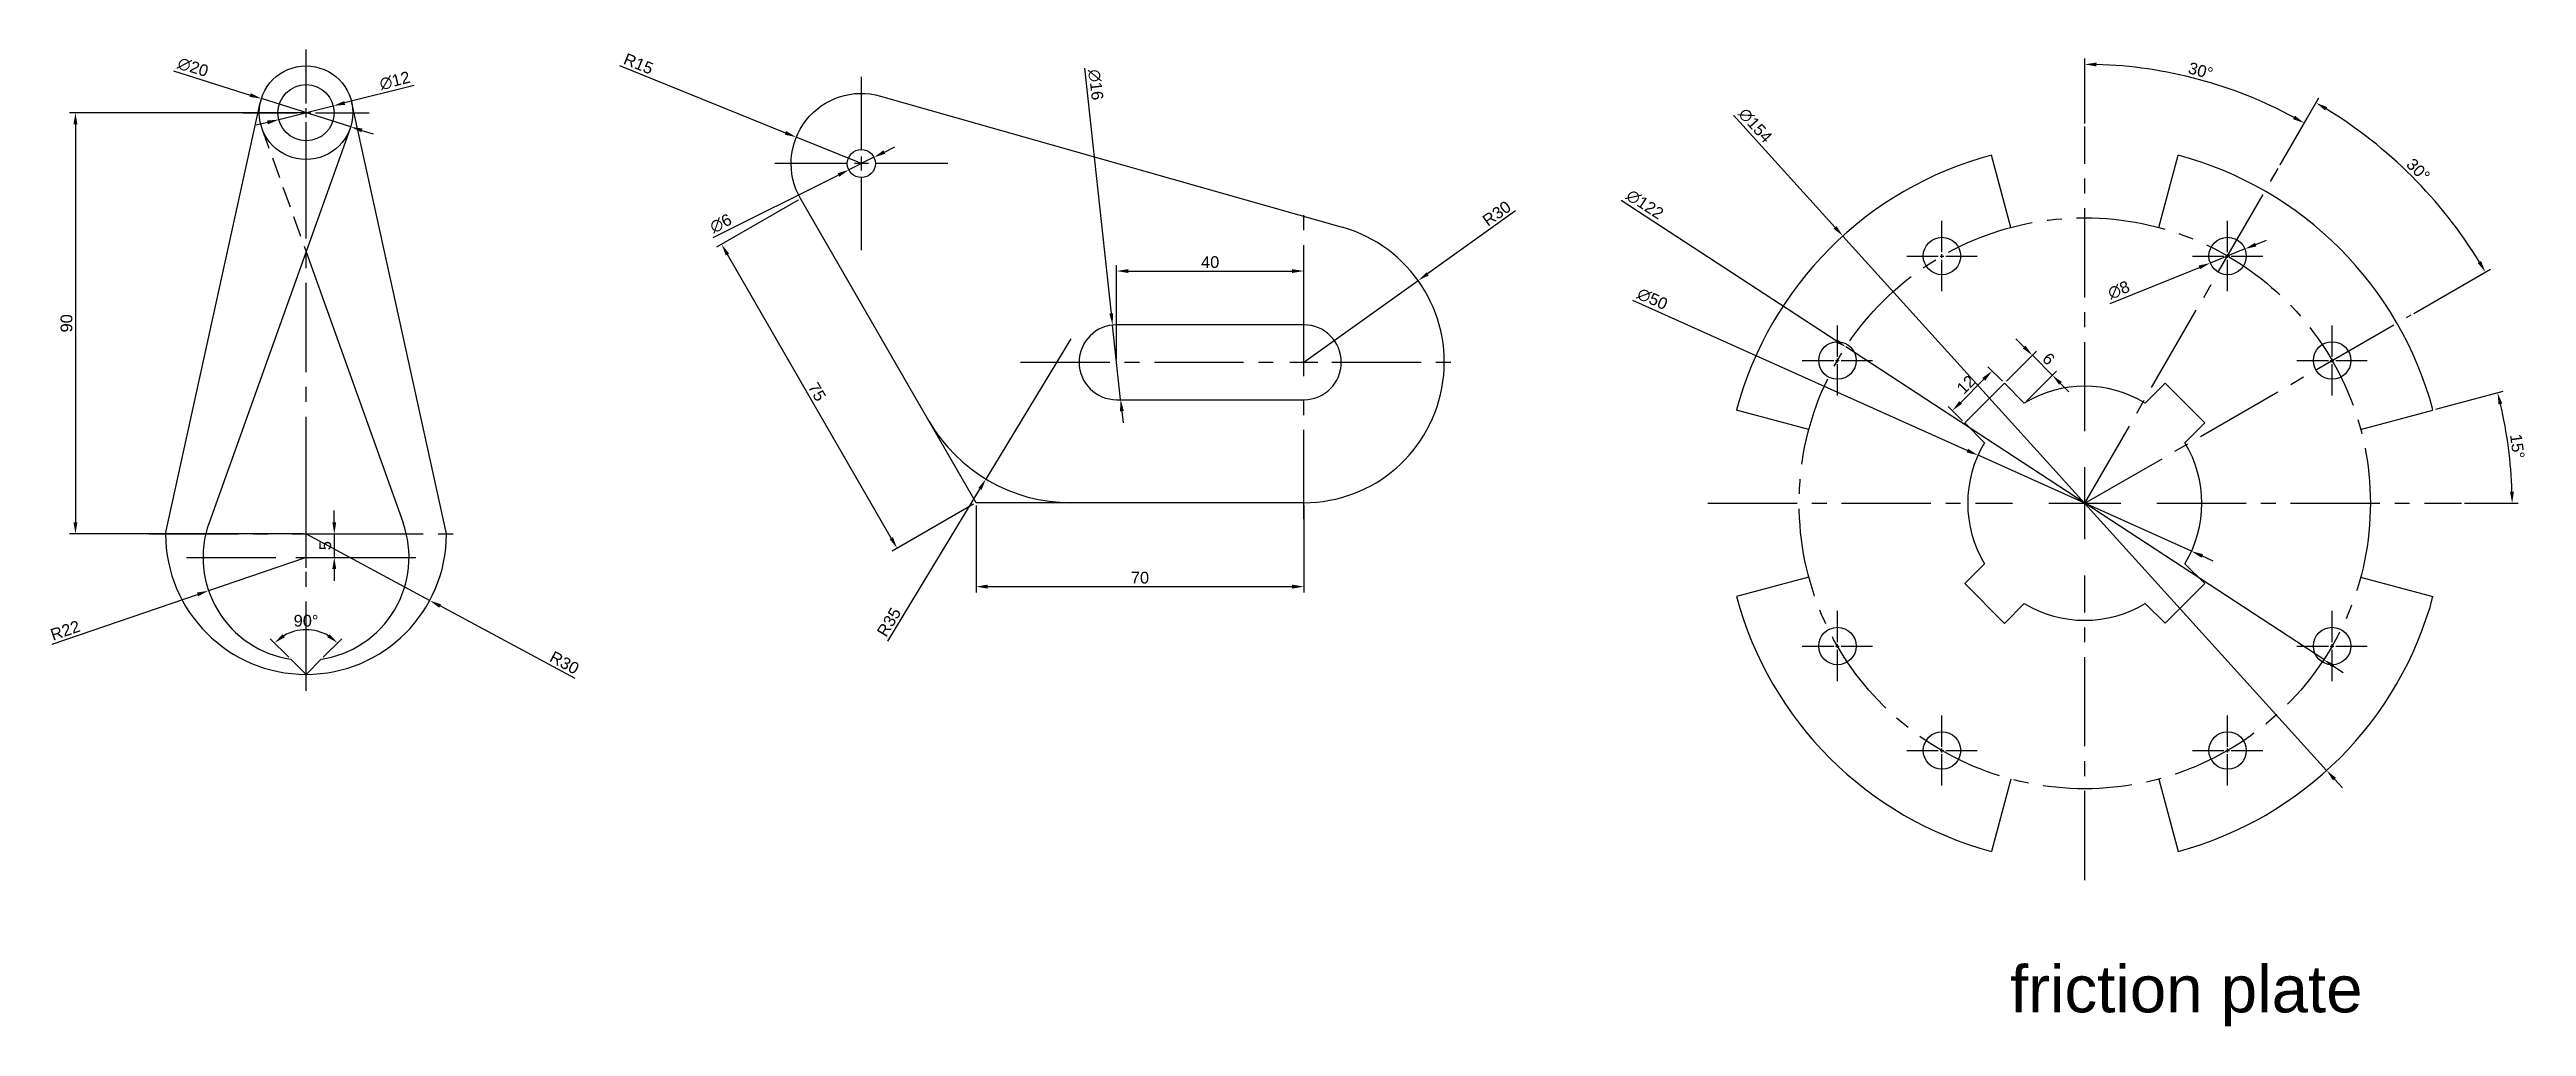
# Model space of a CAD drawing. Header units: millimetres. Extents: x 2679 to 3208, y 1586 to 1794.
import ezdxf

# ---------------------------------------------------------------- set-up
doc = ezdxf.new("R2010")
doc.units = ezdxf.units.MM
doc.linetypes.add('CENTER2', pattern=[28.575, 19.05, -3.175, 3.175, -3.175])
doc.linetypes.add('HIDDEN', pattern=[9.525, 6.35, -3.175])
doc.styles.get("Standard").update_dxf_attribs({"font": 'arial.ttf'})
doc.dimstyles.new('ISO-25', dxfattribs={"dimtxt": 2.5, "dimasz": 2.5, "dimexe": 1.25, "dimexo": 0.625, "dimtad": 1, "dimtxsty": 'Standard', "dimcen": 2.5, "dimadec": 0, "dimazin": 0, "dimtfac": 1, "dimtmove": 0, "dimatfit": 3, "dimfxl": 1, "dimarcsym": 0})

# ---------------------------------------------------------------- blocks, each defined once
blk = doc.blocks.new('*U1')
at = {"color": 0, "linetype": 'CENTER2', "transparency": 16777216}
for p, q in [((0, 6), (0, 76.5)), ((-33.5, 0), (-6, 0)), ((6, 0), (33.5, 0)), ((0, -33.5), (0, -6))]:
    blk.add_line(p, q, dxfattribs=at)
at = {"color": 0, "linetype": 'Continuous', "transparency": 16777216}
for p, q in [((-3, 0), (3, 0)), ((0, -3), (0, 3))]:
    blk.add_line(p, q, dxfattribs=at)
blk = doc.blocks.new('*U2')
at = {"color": 0, "linetype": 'CENTER2', "transparency": 16777216}
for p, q in [((0, 2), (0, 13.5)), ((-13.5, 0), (-2, 0)), ((2, 0), (13.5, 0)), ((0, -13.5), (0, -2))]:
    blk.add_line(p, q, dxfattribs=at)
at = {"color": 0, "linetype": 'Continuous', "transparency": 16777216}
for p, q in [((-1, 0), (1, 0)), ((0, -1), (0, 1))]:
    blk.add_line(p, q, dxfattribs=at)
blk = doc.blocks.new('*D3')
at = {"color": 0, "lineweight": -2, "ltscale": 0.3, "transparency": 16777216}
for p, q in [((2733.25, 1780.91), (2683.37, 1780.91)), ((2684.62, 1778.41), (2684.62, 1693.41)), ((2733.25, 1690.91), (2683.37, 1690.91))]:
    blk.add_line(p, q, dxfattribs=at)
at = {"color": 0, "ltscale": 0.3, "transparency": 16777216}
for points in [[(2684.2, 1778.41), (2685.04, 1778.41), (2684.62, 1780.91)], [(2684.2, 1693.41), (2685.04, 1693.41), (2684.62, 1690.91)]]:
    blk.add_solid(points, dxfattribs=at)
at = {"layer": 'Defpoints', "color": 0, "ltscale": 0.3, "transparency": 16777216}
for p in [(2733.88, 1780.91), (2684.62, 1690.91), (2733.88, 1690.91)]:
    blk.add_point(p, dxfattribs=at)
at = {"color": 0, "ltscale": 0.3, "transparency": 16777216, "insert": (2682.72, 1735.91), "char_height": 2.5, "attachment_point": 5, "rotation": 90}
blk.add_mtext('90', dxfattribs=at)
blk = doc.blocks.new('*D4')
at = {"color": 0, "lineweight": -2, "ltscale": 0.3, "transparency": 16777216}
for p, q in [((2739.91, 1693.41), (2739.91, 1695.91)), ((2734.5, 1690.91), (2741.16, 1690.91)), ((2739.91, 1690.91), (2739.91, 1685.91)), ((2734.5, 1685.91), (2741.16, 1685.91)), ((2739.91, 1683.41), (2739.91, 1680.91))]:
    blk.add_line(p, q, dxfattribs=at)
at = {"color": 0, "ltscale": 0.3, "transparency": 16777216}
for points in [[(2739.49, 1693.41), (2740.32, 1693.41), (2739.91, 1690.91)], [(2739.49, 1683.41), (2740.32, 1683.41), (2739.91, 1685.91)]]:
    blk.add_solid(points, dxfattribs=at)
at = {"layer": 'Defpoints', "color": 0, "ltscale": 0.3, "transparency": 16777216}
for p in [(2733.88, 1690.91), (2733.88, 1685.91), (2739.91, 1685.91)]:
    blk.add_point(p, dxfattribs=at)
at = {"color": 0, "ltscale": 0.3, "transparency": 16777216, "insert": (2738.01, 1688.41), "char_height": 2.5, "attachment_point": 5, "rotation": 90}
blk.add_mtext('5', dxfattribs=at)
blk = doc.blocks.new('*D5')
at = {"color": 0, "lineweight": -2, "ltscale": 0.3, "transparency": 16777216}
for p, q in [((2705.54, 1789.88), (2721.96, 1784.68)), ((2743.41, 1777.89), (2724.35, 1783.92)), ((2745.8, 1777.13), (2748.18, 1776.38))]:
    blk.add_line(p, q, dxfattribs=at)
at = {"color": 0, "ltscale": 0.3, "transparency": 16777216}
for points in [[(2722.09, 1785.08), (2721.84, 1784.28), (2724.35, 1783.92)], [(2745.92, 1777.53), (2745.67, 1776.74), (2743.41, 1777.89)]]:
    blk.add_solid(points, dxfattribs=at)
at = {"layer": 'Defpoints', "color": 0, "ltscale": 0.3, "transparency": 16777216}
for p in [(2724.35, 1783.92), (2743.41, 1777.89)]:
    blk.add_point(p, dxfattribs=at)
at = {"color": 0, "ltscale": 0.3, "transparency": 16777216, "insert": (2709.73, 1790.62), "char_height": 2.5, "attachment_point": 5, "rotation": 342.434}
blk.add_mtext('∅20', dxfattribs=at)
blk = doc.blocks.new('*D6')
at = {"color": 0, "lineweight": -2, "ltscale": 0.3, "transparency": 16777216}
for p, q in [((2756.97, 1786.75), (2742.12, 1782.99)), ((2725.64, 1778.82), (2723.21, 1778.21)), ((2728.06, 1779.43), (2739.7, 1782.38))]:
    blk.add_line(p, q, dxfattribs=at)
at = {"color": 0, "ltscale": 0.3, "transparency": 16777216}
for points in [[(2742.02, 1783.39), (2742.22, 1782.59), (2739.7, 1782.38)], [(2725.54, 1779.23), (2725.74, 1778.42), (2728.06, 1779.43)]]:
    blk.add_solid(points, dxfattribs=at)
at = {"layer": 'Defpoints', "color": 0, "ltscale": 0.3, "transparency": 16777216}
for p in [(2728.06, 1779.43), (2739.7, 1782.38)]:
    blk.add_point(p, dxfattribs=at)
at = {"color": 0, "ltscale": 0.3, "transparency": 16777216, "insert": (2752.84, 1787.73), "char_height": 2.5, "attachment_point": 5, "rotation": 14.1921}
blk.add_mtext('∅12', dxfattribs=at)
blk = doc.blocks.new('*D7')
at = {"color": 0, "lineweight": -2, "ltscale": 0.3, "transparency": 16777216}
for p, q in [((2733.88, 1685.91), (2713.06, 1678.79)), ((2679.64, 1667.36), (2710.7, 1677.98))]:
    blk.add_line(p, q, dxfattribs=at)
at = {"color": 0, "ltscale": 0.3, "transparency": 16777216}
blk.add_solid([(2710.56, 1678.38), (2710.83, 1677.59), (2713.06, 1678.79)], dxfattribs=at)
at = {"layer": 'Defpoints', "color": 0, "ltscale": 0.3, "transparency": 16777216}
for p in [(2733.88, 1685.91), (2713.06, 1678.79)]:
    blk.add_point(p, dxfattribs=at)
at = {"color": 0, "ltscale": 0.3, "transparency": 16777216, "insert": (2682.44, 1670.31), "char_height": 2.5, "attachment_point": 5, "rotation": 18.872}
blk.add_mtext('R22', dxfattribs=at)
blk = doc.blocks.new('*D8')
at = {"color": 0, "lineweight": -2, "ltscale": 0.3, "transparency": 16777216}
for p, q in [((2733.88, 1690.91), (2760.3, 1676.7)), ((2791.34, 1660.01), (2762.5, 1675.52))]:
    blk.add_line(p, q, dxfattribs=at)
at = {"color": 0, "ltscale": 0.3, "transparency": 16777216}
blk.add_solid([(2762.7, 1675.88), (2762.31, 1675.15), (2760.3, 1676.7)], dxfattribs=at)
at = {"layer": 'Defpoints', "color": 0, "ltscale": 0.3, "transparency": 16777216}
for p in [(2733.88, 1690.91), (2760.3, 1676.7)]:
    blk.add_point(p, dxfattribs=at)
at = {"color": 0, "ltscale": 0.3, "transparency": 16777216, "insert": (2789.07, 1663.4), "char_height": 2.5, "attachment_point": 5, "rotation": 331.7379}
blk.add_mtext('R30', dxfattribs=at)
blk = doc.blocks.new('*D9')
at = {"color": 0, "lineweight": -2, "ltscale": 0.3, "transparency": 16777216}
for p, q in [((2730.2, 1664.59), (2726.25, 1668.53)), ((2737.56, 1664.59), (2741.51, 1668.53))]:
    blk.add_line(p, q, dxfattribs=at)
blk.add_arc((2733.88, 1660.91), 9.54, 60.0615, 119.9385, dxfattribs=at)
at = {"color": 0, "ltscale": 0.3, "transparency": 16777216}
for points in [[(2729.37, 1668.84), (2728.87, 1669.5), (2727.14, 1667.65)], [(2738.89, 1669.5), (2738.39, 1668.84), (2740.62, 1667.65)]]:
    blk.add_solid(points, dxfattribs=at)
at = {"layer": 'Defpoints', "color": 0, "ltscale": 0.3, "transparency": 16777216}
for p in [(2736.35, 1670.12), (2730.64, 1664.15), (2737.12, 1664.15), (2733.88, 1660.91), (2733.88, 1660.91)]:
    blk.add_point(p, dxfattribs=at)
at = {"color": 0, "ltscale": 0.3, "transparency": 16777216, "insert": (2733.88, 1672.35), "char_height": 2.5, "attachment_point": 5}
blk.add_mtext('90°', dxfattribs=at)
blk = doc.blocks.new('*U10')
at = {"color": 0, "linetype": 'CENTER2', "transparency": 16777216}
for p, q in [((0, 3), (0, 18.5)), ((-18.5, 0), (-3, 0)), ((3, 0), (18.5, 0)), ((0, -18.5), (0, -3))]:
    blk.add_line(p, q, dxfattribs=at)
at = {"color": 0, "linetype": 'Continuous', "transparency": 16777216}
for p, q in [((-1.5, 0), (1.5, 0)), ((0, -1.5), (0, 1.5))]:
    blk.add_line(p, q, dxfattribs=at)
blk = doc.blocks.new('*U11')
at = {"color": 0, "linetype": 'CENTER2', "transparency": 16777216}
for p, q in [((0, 6), (0, 33.5)), ((-60.5, 0), (-6, 0)), ((6, 0), (33.5, 0)), ((0, -33.5), (0, -6))]:
    blk.add_line(p, q, dxfattribs=at)
at = {"color": 0, "linetype": 'Continuous', "transparency": 16777216}
for p, q in [((-3, 0), (3, 0)), ((0, -3), (0, 3))]:
    blk.add_line(p, q, dxfattribs=at)
blk = doc.blocks.new('*D12')
at = {"color": 0, "lineweight": -2, "ltscale": 0.3, "transparency": 16777216}
for p, q in [((2800.82, 1790.96), (2836.27, 1776.61)), ((2852.49, 1770.04), (2838.59, 1775.67))]:
    blk.add_line(p, q, dxfattribs=at)
at = {"color": 0, "ltscale": 0.3, "transparency": 16777216}
blk.add_solid([(2836.43, 1777), (2836.11, 1776.22), (2838.59, 1775.67)], dxfattribs=at)
at = {"layer": 'Defpoints', "color": 0, "ltscale": 0.3, "transparency": 16777216}
for p in [(2838.59, 1775.67), (2852.49, 1770.04)]:
    blk.add_point(p, dxfattribs=at)
at = {"color": 0, "ltscale": 0.3, "transparency": 16777216, "insert": (2804.89, 1791.36), "char_height": 2.5, "attachment_point": 5, "rotation": 337.9641}
blk.add_mtext('R15', dxfattribs=at)
blk = doc.blocks.new('*D13')
at = {"color": 0, "lineweight": -2, "ltscale": 0.3, "transparency": 16777216}
for p, q in [((2992.24, 1759.92), (2973.44, 1746.49)), ((2947, 1727.59), (2971.41, 1745.04))]:
    blk.add_line(p, q, dxfattribs=at)
at = {"color": 0, "ltscale": 0.3, "transparency": 16777216}
blk.add_solid([(2973.2, 1746.83), (2973.69, 1746.15), (2971.41, 1745.04)], dxfattribs=at)
at = {"layer": 'Defpoints', "color": 0, "ltscale": 0.3, "transparency": 16777216}
for p in [(2971.41, 1745.04), (2947, 1727.59)]:
    blk.add_point(p, dxfattribs=at)
at = {"color": 0, "ltscale": 0.3, "transparency": 16777216, "insert": (2988.2, 1759.37), "char_height": 2.5, "attachment_point": 5, "rotation": 35.5528}
blk.add_mtext('R30', dxfattribs=at)
blk = doc.blocks.new('*D14')
at = {"color": 0, "lineweight": -2, "ltscale": 0.3, "transparency": 16777216}
for p, q in [((2857.41, 1772.5), (2859.65, 1773.62)), ((2820.85, 1754.23), (2847.57, 1767.59)), ((2855.18, 1771.38), (2849.81, 1768.7))]:
    blk.add_line(p, q, dxfattribs=at)
at = {"color": 0, "ltscale": 0.3, "transparency": 16777216}
for points in [[(2857.23, 1772.88), (2857.6, 1772.13), (2855.18, 1771.38)], [(2847.39, 1767.96), (2847.76, 1767.21), (2849.81, 1768.7)]]:
    blk.add_solid(points, dxfattribs=at)
at = {"layer": 'Defpoints', "color": 0, "ltscale": 0.3, "transparency": 16777216}
for p in [(2849.81, 1768.7), (2855.18, 1771.38)]:
    blk.add_point(p, dxfattribs=at)
at = {"color": 0, "ltscale": 0.3, "transparency": 16777216, "insert": (2822.47, 1757.25), "char_height": 2.5, "attachment_point": 5, "rotation": 26.5464}
blk.add_mtext('∅6', dxfattribs=at)
blk = doc.blocks.new('*D15')
at = {"color": 0, "lineweight": -2, "ltscale": 0.3, "transparency": 16777216}
for p, q in [((2900.17, 1790.42), (2905.87, 1738.03)), ((2907.87, 1719.64), (2906.14, 1735.55)), ((2908.14, 1717.15), (2908.41, 1714.67))]:
    blk.add_line(p, q, dxfattribs=at)
at = {"color": 0, "ltscale": 0.3, "transparency": 16777216}
for points in [[(2906.28, 1738.08), (2905.45, 1737.99), (2906.14, 1735.55)], [(2908.55, 1717.2), (2907.72, 1717.11), (2907.87, 1719.64)]]:
    blk.add_solid(points, dxfattribs=at)
at = {"layer": 'Defpoints', "color": 0, "ltscale": 0.3, "transparency": 16777216}
for p in [(2906.14, 1735.55), (2907.87, 1719.64)]:
    blk.add_point(p, dxfattribs=at)
at = {"color": 0, "ltscale": 0.3, "transparency": 16777216, "insert": (2902.54, 1786.88), "char_height": 2.5, "attachment_point": 5, "rotation": 276.2073}
blk.add_mtext('∅16', dxfattribs=at)
blk = doc.blocks.new('*D16')
at = {"color": 0, "lineweight": -2, "ltscale": 0.3, "transparency": 16777216}
for p, q in [((2838.96, 1762.23), (2821.55, 1752.18)), ((2858.88, 1690.02), (2823.88, 1750.64)), ((2876.46, 1697.28), (2859.05, 1687.23))]:
    blk.add_line(p, q, dxfattribs=at)
at = {"color": 0, "ltscale": 0.3, "transparency": 16777216}
for points in [[(2824.24, 1750.85), (2823.52, 1750.43), (2822.63, 1752.8)], [(2859.24, 1690.23), (2858.52, 1689.81), (2860.13, 1687.85)]]:
    blk.add_solid(points, dxfattribs=at)
at = {"layer": 'Defpoints', "color": 0, "ltscale": 0.3, "transparency": 16777216}
for p in [(2839.5, 1762.54), (2822.63, 1752.8), (2877, 1697.59)]:
    blk.add_point(p, dxfattribs=at)
at = {"color": 0, "ltscale": 0.3, "transparency": 16777216, "insert": (2843.02, 1721.28), "char_height": 2.5, "attachment_point": 5, "rotation": 300}
blk.add_mtext('75', dxfattribs=at)
blk = doc.blocks.new('*D17')
at = {"color": 0, "lineweight": -2, "ltscale": 0.3, "transparency": 16777216}
for p, q in [((2877, 1696.97), (2877, 1678.41)), ((2947, 1696.97), (2947, 1678.41)), ((2879.5, 1679.66), (2944.5, 1679.66))]:
    blk.add_line(p, q, dxfattribs=at)
at = {"color": 0, "ltscale": 0.3, "transparency": 16777216}
for points in [[(2879.5, 1680.08), (2879.5, 1679.24), (2877, 1679.66)], [(2944.5, 1680.08), (2944.5, 1679.24), (2947, 1679.66)]]:
    blk.add_solid(points, dxfattribs=at)
at = {"layer": 'Defpoints', "color": 0, "ltscale": 0.3, "transparency": 16777216}
for p in [(2877, 1697.59), (2947, 1697.59), (2947, 1679.66)]:
    blk.add_point(p, dxfattribs=at)
at = {"color": 0, "ltscale": 0.3, "transparency": 16777216, "insert": (2912, 1681.56), "char_height": 2.5, "attachment_point": 5}
blk.add_mtext('70', dxfattribs=at)
blk = doc.blocks.new('*D18')
at = {"color": 0, "lineweight": -2, "ltscale": 0.3, "transparency": 16777216}
for p, q in [((2897.21, 1732.59), (2879.1, 1702.64)), ((2858.15, 1667.99), (2877.81, 1700.5))]:
    blk.add_line(p, q, dxfattribs=at)
at = {"color": 0, "ltscale": 0.3, "transparency": 16777216}
blk.add_solid([(2877.45, 1700.72), (2878.16, 1700.29), (2879.1, 1702.64)], dxfattribs=at)
at = {"layer": 'Defpoints', "color": 0, "ltscale": 0.3, "transparency": 16777216}
for p in [(2897.21, 1732.59), (2879.1, 1702.64)]:
    blk.add_point(p, dxfattribs=at)
at = {"color": 0, "ltscale": 0.3, "transparency": 16777216, "insert": (2858.39, 1672.07), "char_height": 2.5, "attachment_point": 5, "rotation": 58.8419}
blk.add_mtext('R35', dxfattribs=at)
blk = doc.blocks.new('*D19')
at = {"color": 0, "lineweight": -2, "ltscale": 0.3, "transparency": 16777216}
for p, q in [((2907, 1728.22), (2907, 1748.33)), ((2909.5, 1747.08), (2944.5, 1747.08)), ((2947, 1728.22), (2947, 1748.33))]:
    blk.add_line(p, q, dxfattribs=at)
at = {"color": 0, "ltscale": 0.3, "transparency": 16777216}
for points in [[(2909.5, 1747.49), (2909.5, 1746.66), (2907, 1747.08)], [(2944.5, 1747.49), (2944.5, 1746.66), (2947, 1747.08)]]:
    blk.add_solid(points, dxfattribs=at)
at = {"layer": 'Defpoints', "color": 0, "ltscale": 0.3, "transparency": 16777216}
for p in [(2947, 1747.08), (2907, 1727.59), (2947, 1727.59)]:
    blk.add_point(p, dxfattribs=at)
at = {"color": 0, "ltscale": 0.3, "transparency": 16777216, "insert": (2927, 1748.98), "char_height": 2.5, "attachment_point": 5}
blk.add_mtext('40', dxfattribs=at)
blk = doc.blocks.new('*U20')
at = {"lineweight": 30, "ltscale": 0.3}
for p, q in [((-7.73, 15.79), (7.73, 19.93)), ((-7.73, -15.79), (7.73, -19.93))]:
    blk.add_line(p, q, dxfattribs=at)
blk = doc.blocks.new('*U21')
at = {"color": 0, "linetype": 'ByBlock', "lineweight": -2, "transparency": 16777216}
for p, rotation in [((3113.8, 1764.11), 90.00000000000001), ((3047.15, 1697.46), 180), ((3113.8, 1630.82), 270)]:
    blk.add_blockref('*U20', p, dxfattribs=dict(at, rotation=rotation))
blk.add_blockref('*U20', (3180.45, 1697.46), dxfattribs=at)
blk = doc.blocks.new('*U22')
at = {"lineweight": 30, "ltscale": 0.3}
for centre in [(-11.16, 11.16), (11.16, -11.16)]:
    blk.add_circle(centre, 4, dxfattribs=at)
blk = doc.blocks.new('*U23')
at = {"color": 0, "linetype": 'ByBlock', "lineweight": -2, "transparency": 16777216}
for p, rotation in [((3072.14, 1739.13), 90.00000000000001), ((3072.14, 1655.8), 180), ((3155.47, 1655.8), 270)]:
    blk.add_blockref('*U22', p, dxfattribs=dict(at, rotation=rotation))
blk.add_blockref('*U22', (3155.47, 1739.13), dxfattribs=at)
blk = doc.blocks.new('*U24')
at = {"lineweight": 30, "ltscale": 0.3}
for p, q in [((-6, 3), (6, 3)), ((-6, 3), (-6, -3)), ((6, 3), (6, -3))]:
    blk.add_line(p, q, dxfattribs=at)
blk = doc.blocks.new('*U25')
at = {"color": 0, "linetype": 'ByBlock', "lineweight": -2, "transparency": 16777216}
blk.add_blockref('*U24', (3113.8, 1724.73), dxfattribs=at)
for p, rotation in [((3086.53, 1697.46), 90), ((3141.07, 1697.46), 270.0000000000001), ((3113.8, 1670.2), 180)]:
    blk.add_blockref('*U24', p, dxfattribs=dict(at, rotation=rotation))
blk = doc.blocks.new('*U26')
at = {"color": 0, "linetype": 'CENTER2', "transparency": 16777216}
for p, q in [((0, 15.4), (0, 80.5)), ((-80.5, 0), (-15.4, 0)), ((15.4, 0), (80.5, 0)), ((0, -80.5), (0, -15.4))]:
    blk.add_line(p, q, dxfattribs=at)
at = {"color": 0, "linetype": 'Continuous', "transparency": 16777216}
for p, q in [((0, -7.7), (0, 7.7)), ((-7.7, 0), (7.7, 0))]:
    blk.add_line(p, q, dxfattribs=at)
blk = doc.blocks.new('*D27')
at = {"color": 0, "lineweight": -2, "ltscale": 0.3, "transparency": 16777216}
for p, q in [((3038.77, 1780.38), (3060.46, 1756.41)), ((3165.47, 1640.37), (3062.14, 1754.56)), ((3167.15, 1638.52), (3168.82, 1636.66))]:
    blk.add_line(p, q, dxfattribs=at)
at = {"color": 0, "ltscale": 0.3, "transparency": 16777216}
for points in [[(3060.77, 1756.69), (3060.15, 1756.13), (3062.14, 1754.56)], [(3167.46, 1638.8), (3166.84, 1638.24), (3165.47, 1640.37)]]:
    blk.add_solid(points, dxfattribs=at)
at = {"layer": 'Defpoints', "color": 0, "ltscale": 0.3, "transparency": 16777216}
for p in [(3062.14, 1754.56), (3165.47, 1640.37)]:
    blk.add_point(p, dxfattribs=at)
at = {"color": 0, "ltscale": 0.3, "transparency": 16777216, "insert": (3043.41, 1778.19), "char_height": 2.5, "attachment_point": 5, "rotation": 312.1438}
blk.add_mtext('∅154', dxfattribs=at)
blk = doc.blocks.new('*D28')
at = {"color": 0, "lineweight": -2, "ltscale": 0.3, "transparency": 16777216}
for p, q in [((3014.81, 1762.25), (3060.67, 1732.24)), ((3164.84, 1664.06), (3062.76, 1730.87)), ((3166.94, 1662.69), (3169.03, 1661.32))]:
    blk.add_line(p, q, dxfattribs=at)
at = {"color": 0, "ltscale": 0.3, "transparency": 16777216}
for points in [[(3060.9, 1732.58), (3060.44, 1731.89), (3062.76, 1730.87)], [(3167.16, 1663.04), (3166.71, 1662.34), (3164.84, 1664.06)]]:
    blk.add_solid(points, dxfattribs=at)
at = {"layer": 'Defpoints', "color": 0, "ltscale": 0.3, "transparency": 16777216}
for p in [(3062.76, 1730.87), (3164.84, 1664.06)]:
    blk.add_point(p, dxfattribs=at)
at = {"color": 0, "ltscale": 0.3, "transparency": 16777216, "insert": (3019.85, 1761.3), "char_height": 2.5, "attachment_point": 5, "rotation": 326.799}
blk.add_mtext('∅122', dxfattribs=at)
blk = doc.blocks.new('*D29')
at = {"color": 0, "lineweight": -2, "ltscale": 0.3, "transparency": 16777216}
for p, q in [((3017.21, 1740.86), (3088.72, 1708.73)), ((3136.61, 1687.22), (3091, 1707.71)), ((3138.89, 1686.2), (3141.17, 1685.17))]:
    blk.add_line(p, q, dxfattribs=at)
at = {"color": 0, "ltscale": 0.3, "transparency": 16777216}
for points in [[(3088.89, 1709.11), (3088.55, 1708.35), (3091, 1707.71)], [(3139.06, 1686.58), (3138.72, 1685.82), (3136.61, 1687.22)]]:
    blk.add_solid(points, dxfattribs=at)
at = {"layer": 'Defpoints', "color": 0, "ltscale": 0.3, "transparency": 16777216}
for p in [(3091, 1707.71), (3136.61, 1687.22)]:
    blk.add_point(p, dxfattribs=at)
at = {"color": 0, "ltscale": 0.3, "transparency": 16777216, "insert": (3021.46, 1741.11), "char_height": 2.5, "attachment_point": 5, "rotation": 335.8085}
blk.add_mtext('∅50', dxfattribs=at)
blk = doc.blocks.new('*D30')
at = {"color": 0, "lineweight": -2, "ltscale": 0.3, "transparency": 16777216}
for p, q in [((3148.01, 1751.79), (3140.59, 1748.79)), ((3150.33, 1752.73), (3152.64, 1753.67)), ((3119.21, 1740.14), (3138.28, 1747.85))]:
    blk.add_line(p, q, dxfattribs=at)
at = {"color": 0, "ltscale": 0.3, "transparency": 16777216}
for points in [[(3150.17, 1753.12), (3150.48, 1752.34), (3148.01, 1751.79)], [(3138.12, 1748.24), (3138.43, 1747.47), (3140.59, 1748.79)]]:
    blk.add_solid(points, dxfattribs=at)
at = {"layer": 'Defpoints', "color": 0, "ltscale": 0.3, "transparency": 16777216}
for p in [(3148.01, 1751.79), (3140.59, 1748.79)]:
    blk.add_point(p, dxfattribs=at)
at = {"color": 0, "ltscale": 0.3, "transparency": 16777216, "insert": (3121.07, 1743.02), "char_height": 2.5, "attachment_point": 5, "rotation": 22.0358}
blk.add_mtext('∅8', dxfattribs=at)
blk = doc.blocks.new('*D31')
at = {"color": 0, "lineweight": -2, "ltscale": 0.3, "transparency": 16777216}
for p, q in [((3155.56, 1769.79), (3163.83, 1784.11)), ((3184.09, 1738.04), (3200.45, 1747.49))]:
    blk.add_line(p, q, dxfattribs=at)
blk.add_arc((3113.8, 1697.46), 98.8, 31.4498, 58.5502, dxfattribs=at)
at = {"color": 0, "ltscale": 0.3, "transparency": 16777216}
for points in [[(3165.14, 1781.4), (3165.57, 1782.11), (3163.2, 1783.03)], [(3198.45, 1749.23), (3197.73, 1748.8), (3199.37, 1746.87)]]:
    blk.add_solid(points, dxfattribs=at)
at = {"layer": 'Defpoints', "color": 0, "ltscale": 0.3, "transparency": 16777216}
for p in [(3155.24, 1769.25), (3189.49, 1760.97), (3183.55, 1737.73), (3113.8, 1697.46), (3113.8, 1697.46)]:
    blk.add_point(p, dxfattribs=at)
at = {"color": 0, "ltscale": 0.3, "transparency": 16777216, "insert": (3185.01, 1768.67), "char_height": 2.5, "attachment_point": 5, "rotation": 315}
blk.add_mtext('30°', dxfattribs=at)
blk = doc.blocks.new('*D32')
at = {"color": 0, "lineweight": -2, "ltscale": 0.3, "transparency": 16777216}
for p, q in [((3113.8, 1778.59), (3113.8, 1792.49)), ((3155.56, 1769.79), (3161.31, 1779.76))]:
    blk.add_line(p, q, dxfattribs=at)
blk.add_arc((3113.8, 1697.46), 93.77, 61.5275, 88.4725, dxfattribs=at)
at = {"color": 0, "ltscale": 0.3, "transparency": 16777216}
for points in [[(3116.3, 1790.79), (3116.31, 1791.62), (3113.8, 1791.24)], [(3158.71, 1780.26), (3158.3, 1779.53), (3160.69, 1778.68)]]:
    blk.add_solid(points, dxfattribs=at)
at = {"layer": 'Defpoints', "color": 0, "ltscale": 0.3, "transparency": 16777216}
for p in [(3145.88, 1785.58), (3113.8, 1777.96), (3155.24, 1769.25), (3113.8, 1712.86), (3113.8, 1697.46)]:
    blk.add_point(p, dxfattribs=at)
at = {"color": 0, "ltscale": 0.3, "transparency": 16777216, "insert": (3138.57, 1789.88), "char_height": 2.5, "attachment_point": 5, "rotation": 345}
blk.add_mtext('30°', dxfattribs=at)
blk = doc.blocks.new('*D33')
at = {"color": 0, "lineweight": -2, "ltscale": 0.3, "transparency": 16777216}
for p, q in [((3188.78, 1717.56), (3203.18, 1721.41)), ((3194.93, 1697.46), (3206.34, 1697.46))]:
    blk.add_line(p, q, dxfattribs=at)
blk.add_arc((3113.8, 1697.46), 91.28, 1.5692, 13.4308, dxfattribs=at)
at = {"color": 0, "ltscale": 0.3, "transparency": 16777216}
for points in [[(3202.18, 1718.56), (3202.99, 1718.77), (3201.97, 1721.09)], [(3205.47, 1699.97), (3204.63, 1699.96), (3205.09, 1697.46)]]:
    blk.add_solid(points, dxfattribs=at)
at = {"layer": 'Defpoints', "color": 0, "ltscale": 0.3, "transparency": 16777216}
for p in [(3188.18, 1717.39), (3172.72, 1713.25), (3204.74, 1705.42), (3129.2, 1697.46), (3194.3, 1697.46)]:
    blk.add_point(p, dxfattribs=at)
at = {"color": 0, "ltscale": 0.3, "transparency": 16777216, "insert": (3206.19, 1709.63), "char_height": 2.5, "attachment_point": 5, "rotation": 277.5}
blk.add_mtext('15°', dxfattribs=at)
blk = doc.blocks.new('*D34')
at = {"color": 0, "lineweight": -2, "ltscale": 0.3, "transparency": 16777216}
for p, q in [((3100.84, 1730.85), (3099.08, 1732.62)), ((3097.08, 1723.55), (3103.5, 1729.97)), ((3101.33, 1719.31), (3107.74, 1725.72)), ((3102.61, 1729.08), (3106.86, 1724.84)), ((3108.62, 1723.07), (3110.39, 1721.3))]:
    blk.add_line(p, q, dxfattribs=at)
at = {"color": 0, "ltscale": 0.3, "transparency": 16777216}
for points in [[(3101.14, 1731.14), (3100.55, 1730.56), (3102.61, 1729.08)], [(3108.92, 1723.37), (3108.33, 1722.78), (3106.86, 1724.84)]]:
    blk.add_solid(points, dxfattribs=at)
at = {"layer": 'Defpoints', "color": 0, "ltscale": 0.3, "transparency": 16777216}
for p in [(3106.86, 1724.84), (3096.64, 1723.11), (3100.88, 1718.87)]:
    blk.add_point(p, dxfattribs=at)
at = {"color": 0, "ltscale": 0.3, "transparency": 16777216, "insert": (3106.08, 1728.31), "char_height": 2.5, "attachment_point": 5, "rotation": 315}
blk.add_mtext('6', dxfattribs=at)
blk = doc.blocks.new('*D35')
at = {"color": 0, "lineweight": -2, "ltscale": 0.3, "transparency": 16777216}
for p, q in [((3096.2, 1723.55), (3093.13, 1726.62)), ((3087.3, 1719.02), (3092.25, 1723.97)), ((3087.71, 1715.07), (3084.65, 1718.14))]:
    blk.add_line(p, q, dxfattribs=at)
at = {"color": 0, "ltscale": 0.3, "transparency": 16777216}
for points in [[(3091.95, 1724.26), (3092.54, 1723.68), (3094.01, 1725.74)], [(3087, 1719.31), (3087.59, 1718.73), (3085.53, 1717.25)]]:
    blk.add_solid(points, dxfattribs=at)
at = {"layer": 'Defpoints', "color": 0, "ltscale": 0.3, "transparency": 16777216}
for p in [(3094.01, 1725.74), (3096.64, 1723.11), (3088.16, 1714.63)]:
    blk.add_point(p, dxfattribs=at)
at = {"color": 0, "ltscale": 0.3, "transparency": 16777216, "insert": (3088.44, 1722.82), "char_height": 2.5, "attachment_point": 5, "rotation": 45}
blk.add_mtext('12', dxfattribs=at)
blk = doc.blocks.new('*U36')
at = {"color": 0, "linetype": 'CENTER2', "transparency": 16777216}
for p, q in [((0, 0.8), (0, 7.5)), ((-7.5, 0), (-0.8, 0)), ((0.8, 0), (7.5, 0)), ((0, -7.5), (0, -0.8))]:
    blk.add_line(p, q, dxfattribs=at)
at = {"color": 0, "linetype": 'Continuous', "transparency": 16777216}
for p, q in [((-0.4, 0), (0.4, 0)), ((0, -0.4), (0, 0.4))]:
    blk.add_line(p, q, dxfattribs=at)
blk = doc.blocks.new('*U37')
at = {"color": 0, "linetype": 'CENTER2', "transparency": 16777216}
for p, q in [((0, 0.8), (0, 7.5)), ((-7.5, 0), (-0.8, 0)), ((0.8, 0), (7.5, 0)), ((0, -7.5), (0, -0.8))]:
    blk.add_line(p, q, dxfattribs=at)
at = {"color": 0, "linetype": 'Continuous', "transparency": 16777216}
for p, q in [((-0.4, 0), (0.4, 0)), ((0, -0.4), (0, 0.4))]:
    blk.add_line(p, q, dxfattribs=at)
blk = doc.blocks.new('*U38')
at = {"color": 0, "linetype": 'CENTER2', "transparency": 16777216}
for p, q in [((0, 0.8), (0, 7.5)), ((-7.5, 0), (-0.8, 0)), ((0.8, 0), (7.5, 0)), ((0, -7.5), (0, -0.8))]:
    blk.add_line(p, q, dxfattribs=at)
at = {"color": 0, "linetype": 'Continuous', "transparency": 16777216}
for p, q in [((-0.4, 0), (0.4, 0)), ((0, -0.4), (0, 0.4))]:
    blk.add_line(p, q, dxfattribs=at)
blk = doc.blocks.new('*U39')
at = {"color": 0, "linetype": 'CENTER2', "transparency": 16777216}
for p, q in [((0, 0.8), (0, 7.5)), ((-7.5, 0), (-0.8, 0)), ((0.8, 0), (7.5, 0)), ((0, -7.5), (0, -0.8))]:
    blk.add_line(p, q, dxfattribs=at)
at = {"color": 0, "linetype": 'Continuous', "transparency": 16777216}
for p, q in [((-0.4, 0), (0.4, 0)), ((0, -0.4), (0, 0.4))]:
    blk.add_line(p, q, dxfattribs=at)
blk = doc.blocks.new('*U40')
at = {"color": 0, "linetype": 'CENTER2', "transparency": 16777216}
for p, q in [((0, 0.8), (0, 7.5)), ((-7.5, 0), (-0.8, 0)), ((0.8, 0), (7.5, 0)), ((0, -7.5), (0, -0.8))]:
    blk.add_line(p, q, dxfattribs=at)
at = {"color": 0, "linetype": 'Continuous', "transparency": 16777216}
for p, q in [((-0.4, 0), (0.4, 0)), ((0, -0.4), (0, 0.4))]:
    blk.add_line(p, q, dxfattribs=at)
blk = doc.blocks.new('*U41')
at = {"color": 0, "linetype": 'CENTER2', "transparency": 16777216}
for p, q in [((0, 0.8), (0, 7.5)), ((-7.5, 0), (-0.8, 0)), ((0.8, 0), (7.5, 0)), ((0, -7.5), (0, -0.8))]:
    blk.add_line(p, q, dxfattribs=at)
at = {"color": 0, "linetype": 'Continuous', "transparency": 16777216}
for p, q in [((-0.4, 0), (0.4, 0)), ((0, -0.4), (0, 0.4))]:
    blk.add_line(p, q, dxfattribs=at)
blk = doc.blocks.new('*U42')
at = {"color": 0, "linetype": 'CENTER2', "transparency": 16777216}
for p, q in [((0, 0.8), (0, 7.5)), ((-7.5, 0), (-0.8, 0)), ((0.8, 0), (7.5, 0)), ((0, -7.5), (0, -0.8))]:
    blk.add_line(p, q, dxfattribs=at)
at = {"color": 0, "linetype": 'Continuous', "transparency": 16777216}
for p, q in [((-0.4, 0), (0.4, 0)), ((0, -0.4), (0, 0.4))]:
    blk.add_line(p, q, dxfattribs=at)
blk = doc.blocks.new('*U43')
at = {"color": 0, "linetype": 'CENTER2', "transparency": 16777216}
for p, q in [((0, 0.8), (0, 7.5)), ((-7.5, 0), (-0.8, 0)), ((0.8, 0), (7.5, 0)), ((0, -7.5), (0, -0.8))]:
    blk.add_line(p, q, dxfattribs=at)
at = {"color": 0, "linetype": 'Continuous', "transparency": 16777216}
for p, q in [((-0.4, 0), (0.4, 0)), ((0, -0.4), (0, 0.4))]:
    blk.add_line(p, q, dxfattribs=at)

msp = doc.modelspace()

# ---------------------------------------------------------------- linework, layer by layer
at = {"lineweight": 30}
for p, q in [((2703.879, 1690.906), (2724.112, 1783.051)), ((2763.879, 1690.906), (2743.647, 1783.051)), ((2743.295, 1777.537), (2713.165, 1693.316)), ((2733.879, 1751.218), (2754.594, 1693.316)), ((2733.879, 1660.906), (2730.639, 1664.146)), ((2733.879, 1660.906), (2737.119, 1664.146))]:
    msp.add_line(p, q, dxfattribs=at)
at = {"lineweight": 30, "ltscale": 0.3}
msp.add_line((2856.593, 1784.473), (2955.203, 1756.45), dxfattribs=at)
at = {"linetype": 'HIDDEN', "lineweight": 30, "ltscale": 0.7}
msp.add_line((2724.464, 1777.537), (2733.879, 1751.218), dxfattribs=at)
at = {"color": 40, "linetype": 'CENTER2', "true_color": 0xf8d731}
for q in [(3155.245, 1769.245), (3183.547, 1737.732)]:
    msp.add_line((3113.802, 1697.465), q, dxfattribs=at)
at = {"color": 2, "linetype": 'CENTER2', "true_color": 0xf1eb1f}
for p, q in [((2733.879, 1690.306), (2733.879, 1711.406)), ((2708.379, 1685.906), (2729.479, 1685.906)), ((2738.279, 1685.906), (2759.379, 1685.906))]:
    msp.add_line(p, q, dxfattribs=at)
at = {"color": 2, "linetype": 'Continuous', "true_color": 0xf1eb1f}
for p, q in [((2733.879, 1683.706), (2733.879, 1688.106)), ((2731.679, 1685.906), (2736.079, 1685.906))]:
    msp.add_line(p, q, dxfattribs=at)
at = {"lineweight": 30, "ltscale": 0.3}
for points in [[(2947.002, 1697.592), (2877.002, 1697.592), (2839.502, 1762.544, -0.6736468), (2856.593, 1784.473, -0.6736468)], [(2947.002, 1735.592), (2907.002, 1735.592, 1), (2907.002, 1719.592), (2947.002, 1719.592, 1), (2947.002, 1735.592, 1)]]:
    msp.add_lwpolyline(points, format="xyb", dxfattribs=at)
at = {"lineweight": 30}
for radius in [10, 6]:
    msp.add_circle((2733.879, 1780.906), radius, dxfattribs=at)
at = {"lineweight": 30, "ltscale": 0.3}
msp.add_circle((2852.492, 1770.044), 3, dxfattribs=at)
at = {"color": 40, "linetype": 'CENTER2', "true_color": 0xf8d731}
msp.add_circle((3113.802, 1697.465), 61, dxfattribs=at)
at = {"lineweight": 30, "ltscale": 0.3}
for centre, radius, start, end in [((3113.802, 1697.465), 77, 105, 165), ((3113.802, 1697.465), 77, 15, 75), ((2947.002, 1727.592), 30, 270, 74.13579), ((3113.802, 1697.465), 25, 58.88654, 121.11346), ((2897.209, 1732.592), 35, 210, 270), ((3113.802, 1697.465), 25, 148.88654, 211.11346), ((3113.802, 1697.465), 25, 328.88654, 31.11346), ((3113.802, 1697.465), 77, 195, 255), ((3113.802, 1697.465), 77, 285, 345), ((3113.802, 1697.465), 25, 238.88654, 301.11346)]:
    msp.add_arc(centre, radius, start, end, dxfattribs=at)
at = {"lineweight": 30}
for centre, radius, start, end in [((2733.879, 1685.906), 22, 160.31541, 261.53143), ((2733.879, 1685.906), 22, 278.46857, 19.68459), ((2733.879, 1690.906), 30, 180, 0)]:
    msp.add_arc(centre, radius, start, end, dxfattribs=at)

# ---------------------------------------------------------------- block references
at = {"color": 2, "linetype": 'CENTER2', "true_color": 0xf1eb1f}
for name, p in [('*U2', (2733.879, 1780.906)), ('*U1', (2733.879, 1690.906)), ('*U11', (2947.002, 1727.592))]:
    msp.add_blockref(name, p, dxfattribs=at)
at = {"color": 2, "linetype": 'CENTER2', "true_color": 0xf1eb1f, "extrusion": (0, 0, -1)}
msp.add_blockref('*U10', (-2852.492, 1770.044), dxfattribs=at)
at = {"color": 40, "linetype": 'CENTER2', "true_color": 0xf8d731}
for name, p in [('*U26', (3113.802, 1697.465)), ('*U36', (3083.302, 1750.292)), ('*U42', (3144.302, 1750.292)), ('*U37', (3060.975, 1727.965)), ('*U43', (3166.63, 1727.965)), ('*U38', (3060.975, 1666.965)), ('*U41', (3166.63, 1666.965)), ('*U39', (3083.302, 1644.637)), ('*U40', (3144.302, 1644.637))]:
    msp.add_blockref(name, p, dxfattribs=at)
at = {"lineweight": 30}
for name in ['*U21', '*U23']:
    msp.add_blockref(name, (0, 0), dxfattribs=at)
at = {"lineweight": 30, "rotation": 45}
msp.add_blockref('*U25', (2112.3, -1704.615), dxfattribs=at)

# ---------------------------------------------------------------- texts
at = {"color": 40, "true_color": 0xf8d731, "insert": (3097.827, 1598.7), "char_height": 10, "attachment_point": 1}
msp.add_mtext_dynamic_manual_height_columns('friction plate', width=146.23746, gutter_width=12.5, heights=[0], dxfattribs=at)

# ---------------------------------------------------------------- dimensions: what is measured, and where the dimension line sits
at = {"color": 2, "ltscale": 0.3, "true_color": 0xf1eb1f}
for center, mpoint, picture, middle in [((2852.492, 1770.044), (2838.588, 1775.672), '*D12', (2804.177, 1789.6)), ((2947.002, 1727.592), (2971.409, 1745.036), '*D13', (2989.305, 1757.826)), ((2897.209, 1732.592), (2879.1, 1702.641), '*D18', (2860.02, 1671.085)), ((2733.879, 1690.906), (2760.303, 1676.701), '*D8', (2788.167, 1661.721)), ((2733.879, 1685.906), (2713.062, 1678.79), '*D7', (2683.045, 1668.529))]:
    dim = msp.add_radius_dim(center=center, mpoint=mpoint, dimstyle='ISO-25', dxfattribs=at)
    dim.commit()
    dim.dimension.update_dxf_attribs({"geometry": picture, "text_midpoint": middle, "dimtype": 164})
for p1, p2, picture, middle in [((2743.413, 1777.888), (2724.346, 1783.924), '*D5', (2709.131, 1788.74)), ((2728.062, 1779.435), (2739.696, 1782.377), '*D6', (2753.321, 1785.823)), ((2907.867, 1719.639), (2906.137, 1735.545), '*D15', (2900.577, 1786.663)), ((2855.176, 1771.385), (2849.808, 1768.703), '*D14', (2823.355, 1755.487))]:
    dim = msp.add_diameter_dim_2p(p1=p1, p2=p2, dimstyle='ISO-25', dxfattribs=at)
    dim.commit()
    dim.dimension.update_dxf_attribs({"geometry": picture, "text_midpoint": middle, "dimtype": 163})
at = {"color": 40, "ltscale": 0.3, "true_color": 0xf8d731}
for base, line1, line2, picture, middle in [((3145.875, 1785.584), ((3113.802, 1697.465), (3155.245, 1769.245)), ((3113.802, 1712.865), (3113.802, 1777.965)), '*D32', (3138.565, 1789.881)), ((3189.491, 1760.975), ((3113.802, 1697.465), (3183.547, 1737.732)), ((3113.802, 1697.465), (3155.245, 1769.245)), '*D31', (3185.012, 1768.675)), ((3204.738, 1705.421), ((3129.202, 1697.465), (3194.302, 1697.465)), ((3172.724, 1713.253), (3188.179, 1717.394)), '*D33', (3206.189, 1709.628))]:
    dim = msp.add_angular_dim_2l(base=base, line1=line1, line2=line2, dimstyle='ISO-25', dxfattribs=at)
    dim.commit()
    dim.dimension.update_dxf_attribs({"geometry": picture, "text_midpoint": middle})
at = {"color": 2, "ltscale": 0.3, "true_color": 0xf1eb1f}
for base, p1, p2, picture, middle in [((2684.62, 1690.906), (2733.879, 1780.906), (2733.879, 1690.906), '*D3', (2682.719, 1735.906)), ((2739.907, 1685.906), (2733.879, 1690.906), (2733.879, 1685.906), '*D4', (2738.01, 1688.406))]:
    dim = msp.add_linear_dim(base=base, p1=p1, p2=p2, angle=90, dimstyle='ISO-25', dxfattribs=at)
    dim.commit()
    dim.dimension.update_dxf_attribs({"geometry": picture, "text_midpoint": middle})
at = {"color": 40, "ltscale": 0.3, "true_color": 0xf8d731}
for p1, p2, picture, middle in [((3165.469, 1640.372), (3062.136, 1754.557), '*D27', (3041.949, 1776.865)), ((3164.844, 1664.063), (3062.76, 1730.867), '*D28', (3018.772, 1759.653)), ((3148.01, 1751.793), (3140.594, 1748.792), '*D30', (3121.812, 1741.189)), ((3136.607, 1687.22), (3090.998, 1707.709), '*D29', (3020.652, 1739.312))]:
    dim = msp.add_diameter_dim_2p(p1=p1, p2=p2, dimstyle='ISO-25', dxfattribs=at)
    dim.commit()
    dim.dimension.update_dxf_attribs({"geometry": picture, "text_midpoint": middle, "dimtype": 163})
at = {"color": 2, "ltscale": 0.3, "true_color": 0xf1eb1f}
for p2, distance, picture, middle in [((2839.502, 1762.544), 19.479, '*D16', (2843.025, 1721.277)), ((2947.002, 1697.592), -17.934, '*D17', (2912.002, 1681.56))]:
    dim = msp.add_aligned_dim(p1=(2877.002, 1697.592), p2=p2, distance=distance, dimstyle='ISO-25', dxfattribs=at)
    dim.commit()
    dim.dimension.update_dxf_attribs({"geometry": picture, "text_midpoint": middle})
dim = msp.add_linear_dim(base=(2947.002, 1747.077), p1=(2907.002, 1727.592), p2=(2947.002, 1727.592), dimstyle='ISO-25', dxfattribs=at)
dim.commit()
dim.dimension.update_dxf_attribs({"geometry": '*D19', "text_midpoint": (2927.002, 1748.979)})
at = {"color": 40, "ltscale": 0.3, "true_color": 0xf8d731}
for p1, p2, distance, picture, middle in [((3096.641, 1723.111), (3100.884, 1718.868), 8.445, '*D34', (3106.078, 1728.306)), ((3088.156, 1714.626), (3096.641, 1723.111), 3.714, '*D35', (3088.443, 1722.824))]:
    dim = msp.add_aligned_dim(p1=p1, p2=p2, distance=distance, dimstyle='ISO-25', dxfattribs=at)
    dim.commit()
    dim.dimension.update_dxf_attribs({"geometry": picture, "text_midpoint": middle})
at = {"color": 2, "ltscale": 0.3, "true_color": 0xf1eb1f}
dim = msp.add_angular_dim_2l(base=(2736.348, 1670.119), line1=((2733.879, 1660.906), (2730.639, 1664.146)), line2=((2733.879, 1660.906), (2737.119, 1664.146)), dimstyle='ISO-25', dxfattribs=at)
dim.commit()
dim.dimension.update_dxf_attribs({"geometry": '*D9', "text_midpoint": (2733.879, 1672.345)})

doc.saveas('drawing.dxf')
